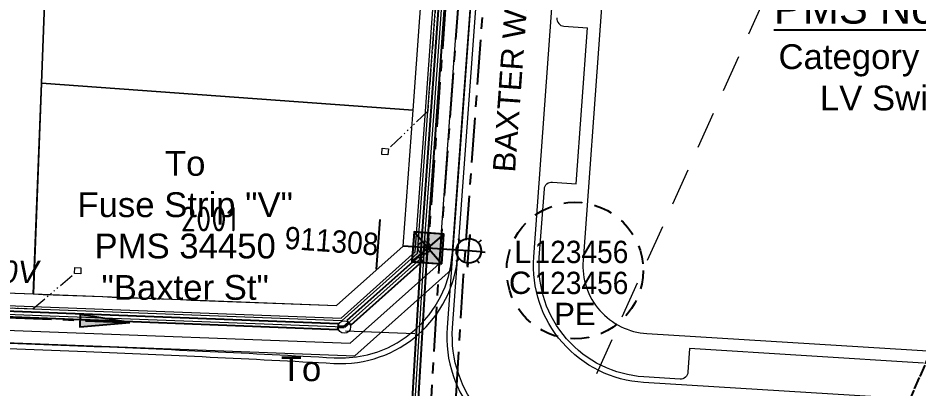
# Model space of a CAD drawing. Header units: metres. Extents: x 294745 to 296284, y 6233060 to 6235519.
# Drawn here: x 295187 to 295259.5, y 6234002.6 to 6234032.5 of the extents above; entities that cross this region are included whole.
import ezdxf
from ezdxf.enums import TextEntityAlignment as Align

# ---------------------------------------------------------------- set-up
doc = ezdxf.new("R2010")
doc.units = ezdxf.units.M
for name, pattern in [('Cable Exist OH', [1, 1, 0]), ('Cable Exist UG', [7, 4, -1, 1, -1]), ('Dash', [5, 3, -2]), ('DASHED', [19.05, 12.7, -6.35]), ('PHANTOMX2', [5.6, 2.5, -0.5, 0.15, -0.5, 0.15, -0.5, 0.15, -0.5, 0.15, -0.5])]:
    doc.linetypes.add(name, pattern=pattern)
doc.layers.get('0').update_dxf_attribs({"color": 6})
doc.layers.get('Defpoints').update_dxf_attribs({"color": 250})
doc.layers.add('. Const Lines _SP', color=251, linetype='Continuous', lineweight=0, plot=False)
doc.layers.add('. Const Lines Circles _SP', color=251, linetype='Continuous', lineweight=0, plot=False)
doc.layers.add('. Const Lines SL', color=7, linetype='Continuous', lineweight=0, true_color=0x009999, plot=False, transparency=0.3)
doc.layers.add('. Const Trench (GIS)', color=7, linetype='Continuous', lineweight=0, true_color=0x990099, plot=False, transparency=0.3)
for name, color, linetype, lineweight in [('_User_HV_Final', 1, 'Continuous', 25), ('_User_LV_Exist', 5, 'Continuous', 25), ('_User_LV_Final', 5, 'Continuous', 25), ('Cadastre Easements_SP_EXT', 66, 'DASHED', 15), ('Cadastre Land Parcels_SP_EXT', 118, 'Continuous', 15), ('Cadastre Lot Numbers_SP_EXT', 118, 'Continuous', 15), ('Cadastre Road Names_SP_HV_LV_SL_EXT', 211, 'Continuous', 15), ('Mains_TR_EXT', 211, 'Continuous', 25), ('Services_SP_EXT', 42, 'PHANTOMX2', 20), ('Services_SP_NEW', 2, 'PHANTOMX2', 20)]:
    doc.layers.add(name, color=color, linetype=linetype, lineweight=lineweight)
for name, color, linetype in [('Duct_SP_EXT', 30, 'Continuous'), ('Equip_SP_SL_EXT', 7, 'Continuous'), ('UG_Details_SP_MISC', 7, 'Continuous')]:
    doc.layers.add(name, color=color, linetype=linetype)
doc.layers.add('Kerb_SP_Existing', color=254, linetype='Continuous', lineweight=13, transparency=0.5)
doc.styles.add('COLUMN_LABEL', font='arial.ttf', dxfattribs={"height": 2})
doc.styles.add('LotNum', font='isocp.shx')
doc.styles.add('POLE_LABEL', font='arial.ttf', dxfattribs={"height": 2})
doc.styles.get("Standard").update_dxf_attribs({"font": 'arial.ttf'})
doc.linetypes.add('Cable 3', pattern='A,5,-0.01,[">>",Standard,S=1.5,R=0,X=0,Y=-0.735],-2.4', length=7.41)

# ---------------------------------------------------------------- blocks, each defined once
blk = doc.blocks.new('*U141')
at = {"layer": 'Services_SP_EXT', "ltscale": 0.5, "flags": 128}
for points in [[(0.8, 15), (3.7, 18.2)], [(0.8, -15), (3.7, -18.2)]]:
    blk.add_lwpolyline(points, dxfattribs=at)
at = {"layer": 'Services_SP_EXT', "ltscale": 0.5}
for points in [[(4.248, 18.747), (4.248, 18.249), (3.749, 18.249), (3.749, 18.747)], [(4.249, -18.249), (4.249, -18.749), (3.748, -18.749), (3.748, -18.247)]]:
    blk.add_lwpolyline(points, close=True, dxfattribs=at)
for points in [[(0.8, 0), (0.8, 15)], [(0.8, 0), (0.8, -15)]]:
    blk.add_lwpolyline(points, dxfattribs=at)
blk = doc.blocks.new('*U120')
blk.add_hatch(color=256).paths.add_polyline_path([(1.2, 1.2), (-1.2, 1.2), (-1.2, -1.2), (1.2, -1.2)])
blk.add_lwpolyline([(-1.2, 1.2), (-1.2, -1.2), (1.2, -1.2), (1.2, 1.2)], close=True)
at = {"layer": 'Defpoints', "flags": 128}
for points in [[(4, 2), (4, -2)], [(0, 1.2), (0, -1.2)], [(0, 0), (2, 0)], [(0.3, 0.6), (0.3, -0.6)]]:
    blk.add_lwpolyline(points, dxfattribs=at)
at = {"style": 'COLUMN_LABEL', "width": 0.9, "flags": 8}
blk.add_attdef('ASSET_NUM', text='', height=1.8, rotation=360, dxfattribs=at).set_placement((4, 2), align=Align.MIDDLE_LEFT)
at = {"flags": 1}
blk.add_attdef('Z', (-2.351, -1.813), '', height=0.2, rotation=270, dxfattribs=at)
at = {"flags": 9}
for tag, p in [('NOTES', (-2, -1.813)), ('SUBURB', (-1.8, -1.813)), ('STREETNAME', (-1.6, -1.813)), ('LOCATION', (-1.4, -1.813)), ('LEGEND', (-1.2, -1.813)), ('USAGE', (-1, -1.813)), ('STATE', (-0.8, -1.813)), ('OWNED_BY', (-0.6, -1.813)), ('COLUMN_TYPE', (-0.4, -1.813))]:
    blk.add_attdef(tag, text='', height=0.2, rotation=270, dxfattribs=at).set_placement(p, align=Align.MIDDLE_LEFT)
for tag, style, p in [('STREET_CODE', 'COLUMN_LABEL', (-0.2, -1.813)), ('STRUCTURE_PLANT_NUMBER', 'POLE_LABEL', (0.031, -1.813))]:
    blk.add_attdef(tag, text='', height=0.2, rotation=270, dxfattribs=dict(at, style=style)).set_placement(p, align=Align.MIDDLE_LEFT)
blk = doc.blocks.new('*U172')
at = {"linetype": 'Continuous'}
h = blk.add_hatch(color=256, dxfattribs=at)
h.dxf.hatch_style = 1
h.paths.add_polyline_path([(1.2, 1.2), (-1.2, 1.2), (-1.2, -1.2), (1.2, -1.2)])
h = blk.add_hatch(color=256)
h.dxf.hatch_style = 1
h.paths.add_polyline_path([(1.2, 1.2), (-1.2, -1.2), (-1.2, 1.2)])
for p, q in [((1.2, 1.2), (-1.2, -1.2)), ((-1.2, 1.2), (1.2, -1.2)), ((2.361, 0.939), (2.596, 0.704)), ((3.3, 1.327), (3.3, 0.996)), ((4.239, 0.939), (4.004, 0.704)), ((0, 0), (2.304, 0)), ((4.296, 0), (4.627, 0)), ((2.361, -0.939), (2.596, -0.704)), ((4.239, -0.939), (4.004, -0.704)), ((3.3, -0.996), (3.3, -1.327))]:
    blk.add_line(p, q)
blk.add_line((4.296, 0), (1.754, 0), dxfattribs=at)
blk.add_lwpolyline([(1.2, -1.2), (1.2, 1.2), (-1.2, 1.2), (-1.2, -1.2)], close=True)
at = {"linetype": 'Continuous', "flags": 128}
blk.add_lwpolyline([(3.3, -1.244), (3.3, 1.244)], dxfattribs=at)
blk.add_circle((3.3, 0), 0.996)
at = {"layer": 'Defpoints', "transparency": 33554559}
for p, q in [((0, -1.2), (0, 1.2)), ((0, 0), (-2, 0))]:
    blk.add_line(p, q, dxfattribs=at)
blk = doc.blocks.new('*U148')
at = {"linetype": 'Dash', "ltscale": 0.5}
blk.add_circle((0, 0), 5.5, dxfattribs=at)
at = {"char_height": 1.8, "attachment_point": 6, "line_spacing_factor": 0.85}
for s, insert in [('L', (-3.5, 1.5)), ('C', (-3.5, -1))]:
    blk.add_mtext(s, dxfattribs=dict(at, insert=insert))
at = {"insert": (0, -2.6), "char_height": 1.8, "attachment_point": 2}
blk.add_mtext('PE', dxfattribs=at)
blk.add_mtext('PE', dxfattribs=at)
at = {"width": 0.9}
for tag, p in [('SNUMBER', (-3.25, 1.5)), ('CNUMBER', (-3.25, -1))]:
    blk.add_attdef(tag, text='', height=1.8, dxfattribs=at).set_placement(p, align=Align.MIDDLE_LEFT)
at = {"flags": 1}
blk.add_attdef('Z', (0, 0), '', height=0.2, dxfattribs=at)
blk = doc.blocks.new('*U146')
at = {"layer": 'Services_SP_EXT', "ltscale": 0.5}
for points in [[(4.248, 16.247), (4.248, 15.749), (3.749, 15.749), (3.749, 16.247)], [(4.249, -15.75), (4.249, -16.25), (3.748, -16.25), (3.748, -15.749)]]:
    blk.add_lwpolyline(points, close=True, dxfattribs=at)
at = {"layer": 'Services_SP_EXT', "ltscale": 0.5, "flags": 128}
for points in [[(0.8, 12.5), (3.7, 15.7)], [(0.8, -12.502), (3.7, -15.702)]]:
    blk.add_lwpolyline(points, dxfattribs=at)
at = {"layer": 'Services_SP_EXT', "ltscale": 0.5}
for points in [[(0.8, 0), (0.8, 12.5)], [(0.8, 0), (0.8, -12.502)]]:
    blk.add_lwpolyline(points, dxfattribs=at)
blk = doc.blocks.new('*U152')
h = blk.add_hatch(color=256)
h.dxf.hatch_style = 1
h.paths.add_polyline_path([(4, 0.06), (-0.007, 0.5), (0.007, -0.5)])
blk.add_line((0.5, 0.008), (4, 0.06))
at = {"flags": 128}
blk.add_lwpolyline([(4, 0.06), (-0.007, 0.5), (0.007, -0.5)], close=True, dxfattribs=at)
blk.add_circle((0, 0), 0.0001)

msp = doc.modelspace()

# ---------------------------------------------------------------- linework, layer by layer
at = {"layer": '. Const Lines _SP', "linetype": 'Continuous', "lineweight": 0, "flags": 128}
for points in [[(295124.1262, 6234008.6554), (295136.617, 6234008.1776), (295150.6068, 6234007.6425), (295163.0972, 6234007.1524), (295175.5925, 6234006.6867), (295188.0809, 6234006.209), (295214.112, 6234005.2132), (295221.8801, 6234012.1655), (295222.7932, 6234024.7401), (295223.8795, 6234039.7007), (295224.9659, 6234054.6613), (295226.0054, 6234068.9775), (295219.1572, 6234076.8107), (295190.8501, 6234078.1557), (295177.8411, 6234078.6533), (295162.8521, 6234079.2267), (295148.7624, 6234079.7657), (295135.7719, 6234080.2626)], [(295124.2332, 6234011.4534), (295136.7241, 6234010.9756), (295150.7138, 6234010.4404), (295163.2042, 6234009.9504), (295175.6967, 6234009.4848), (295188.188, 6234009.0069), (295213.0881, 6234008.0544), (295219.1694, 6234013.4971), (295220.0005, 6234024.9429), (295221.0869, 6234039.9035), (295222.1732, 6234054.8641), (295223.1281, 6234068.0145), (295217.8337, 6234074.0704), (295190.7301, 6234075.3583), (295177.7341, 6234075.8554), (295162.745, 6234076.4288), (295148.6553, 6234076.9677), (295135.6648, 6234077.4647)], [(295124.2791, 6234012.6525), (295136.7699, 6234012.1747), (295150.7597, 6234011.6396), (295163.2501, 6234011.1495), (295175.7414, 6234010.6839), (295188.2338, 6234010.2061), (295212.6493, 6234009.2721), (295218.0077, 6234014.0678), (295218.8037, 6234025.0298), (295219.89, 6234039.9904), (295220.9764, 6234054.951), (295221.895, 6234067.6018), (295217.2665, 6234072.896), (295190.6787, 6234074.1593), (295177.6882, 6234074.6563), (295162.6992, 6234075.2296), (295148.6095, 6234075.7686), (295135.619, 6234076.2655)], [(295219.7027, 6234013.9377), (295218.5871, 6233995.3657)], [(295213.3806, 6234007.2427), (295218.9423, 6234007.0299)]]:
    msp.add_lwpolyline(points, dxfattribs=at)
at = {"layer": '. Const Lines Circles _SP', "lineweight": 0}
for centre in [(295219.7027, 6234013.9377), (295213.2709, 6234007.5471)]:
    msp.add_circle(centre, 0.5, dxfattribs=at)
at = {"layer": '. Const Lines SL', "linetype": 'Continuous', "lineweight": 0, "flags": 128}
msp.add_lwpolyline([(295124.2409, 6234011.6532), (295136.7317, 6234011.1754), (295150.7215, 6234010.6403), (295163.2119, 6234010.1502), (295175.7042, 6234009.6846), (295188.1956, 6234009.2068), (295213.0149, 6234008.2574), (295218.9758, 6234013.5923), (295219.8011, 6234024.9574), (295220.8874, 6234039.918), (295221.9737, 6234054.8786), (295222.9226, 6234067.9457), (295217.7391, 6234073.8747), (295190.7216, 6234075.1584), (295177.7264, 6234075.6555), (295162.7374, 6234076.2289), (295148.6477, 6234076.7679), (295135.6572, 6234077.2648)], dxfattribs=at)
at = {"layer": '. Const Trench (GIS)', "linetype": 'Continuous', "lineweight": 0, "flags": 128}
for points in [[(295124.1644, 6234009.6547), (295136.6553, 6234009.1769), (295150.645, 6234008.6418), (295163.1354, 6234008.1517), (295175.6297, 6234007.686), (295188.1192, 6234007.2083), (295213.7463, 6234006.2279), (295220.912, 6234012.6411), (295221.7958, 6234024.8125), (295222.8822, 6234039.7732), (295223.9685, 6234054.7338), (295224.9778, 6234068.6336), (295218.6845, 6234075.832), (295190.8072, 6234077.1566), (295177.8029, 6234077.6541), (295162.8138, 6234078.2275), (295148.7242, 6234078.7664), (295135.7337, 6234079.2634)], [(295124.2141, 6234010.9538), (295136.705, 6234010.476), (295150.6947, 6234009.9408), (295163.1851, 6234009.4508), (295175.6781, 6234008.9851), (295188.1689, 6234008.5073), (295213.2709, 6234007.5471), (295219.6535, 6234013.2594), (295220.4992, 6234024.9067), (295221.5856, 6234039.8673), (295222.6719, 6234054.8279), (295223.6419, 6234068.1865), (295218.07, 6234074.5598), (295190.7515, 6234075.8578), (295177.7532, 6234076.355), (295162.7642, 6234076.9284), (295148.6745, 6234077.4674), (295135.684, 6234077.9643)]]:
    msp.add_lwpolyline(points, dxfattribs=at)
at = {"layer": '_User_HV_Final', "linetype": 'Cable Exist UG', "ltscale": 0.9, "flags": 128}
for points in [[(295223.8543, 6234053.1618), (295223.8543, 6234053.1618), (295223.8543, 6234053.1618), (295223.8543, 6234053.1618), (295220.912, 6234012.6411), (295219.9476, 6233996.5863), (295319.695, 6233990.4286), (295326.0496, 6233983.2779), (295322.8826, 6233926.8805), (295321.6203, 6233904.401), (295318.4534, 6233848.0035), (295311.3175, 6233841.6621), (295298.9995, 6233842.4225), (295235.259, 6233846.3576), (295235.9069, 6233833.1216), (295238.3566, 6233830.5343), (295238.5406, 6233804.3713), (295223.541, 6233804.2658), (295223.4777, 6233813.2655)], [(295271.3889, 6234051.648), (295270.0916, 6234033.6948), (295246.154, 6234035.4246), (295246.5864, 6234041.409), (295231.6254, 6234042.4901), (295231.3825, 6234039.1285), (295224.88, 6234039.671), (295224.88, 6234039.671), (295222.8482, 6234011.69), (295222.0315, 6233998.4617), (295320.6418, 6233992.3739), (295328.0927, 6233983.9897), (295326.4632, 6233954.9719), (295332.4487, 6233954.5455), (295332.9533, 6233963.5305), (295343.9339, 6233962.9166), (295344.2689, 6233968.9072)]]:
    msp.add_lwpolyline(points, dxfattribs=at)
at = {"layer": '_User_LV_Exist', "linetype": 'Cable Exist UG', "ltscale": 0.9}
for points in [[(295221.8848, 6234039.8456), (295221.8848, 6234039.8456), (295221.8848, 6234039.8456), (295221.8848, 6234039.8456), (295220.0025, 6234013.923)], [(295195.9949, 6234007.9077), (295175.665, 6234008.6854)]]:
    msp.add_lwpolyline(points, dxfattribs=at)
at = {"layer": 'Cadastre Easements_SP_EXT', "linetype": 'Dash'}
msp.add_lwpolyline([(295260.3174, 6233987.8473), (295260.3204, 6233987.8562), (295388.9272, 6234276.4674), (295518.0345, 6234444.0561), (295497.5694, 6234449.8291), (295486.6826, 6234452.901), (295355.1317, 6234275.8483), (295229.2309, 6233994.0083), (295229.227, 6233993.9992), (295038.3437, 6233549.2052), (295053.5562, 6233510.0481), (295054.4071, 6233509.3087), (295260.3174, 6233987.8473)], close=True, dxfattribs=at)
at = {"layer": 'Cadastre Easements_SP_EXT', "linetype": 'Continuous', "flags": 128}
for points in [[(295189.4555, 6234042.1827), (295176.9637, 6234042.6602), (295175.7414, 6234010.6839), (295188.2338, 6234010.2061), (295188.8825, 6234027.2025)], [(295219.89, 6234039.9904), (295189.4562, 6234042.2003), (295188.8825, 6234027.2025), (295218.8037, 6234025.0298)]]:
    msp.add_lwpolyline(points, close=True, dxfattribs=at)
msp.add_lwpolyline([(295218.8037, 6234025.0298), (295188.8825, 6234027.2025), (295188.2338, 6234010.2061, 0.0003132), (295200.9494, 6234009.7197), (295212.6492, 6234009.2721), (295218.0077, 6234014.0678)], format="xyb", close=True, dxfattribs=at)
msp.add_lwpolyline([(295218.8037, 6234025.0298), (295188.8825, 6234027.2025), (295188.2338, 6234010.2061, 0.0003132), (295200.9494, 6234009.7197), (295212.6492, 6234009.2721), (295218.0077, 6234014.0678)], format="xyb", close=True, dxfattribs=at)
at = {"layer": 'Cadastre Land Parcels_SP_EXT', "linetype": 'Continuous', "flags": 128}
for points in [[(295323.5307, 6234059.5242), (295322.7909, 6234060.9003, 0.1858221), (295318.1596, 6234064.8812, 0.0705203), (295305.6475, 6234067.4405), (295238.7398, 6234071.5711), (295236.5995, 6234069.6995), (295232.4952, 6234012.902, 0.4172862), (295237.642, 6234007.016), (295319.0607, 6234001.9896, 0.415058), (295324.8901, 6234007.1561, -0.0034277), (295325.7961, 6234020.94), (295327.0636, 6234038.3952, 0.0216242), (295327.2026, 6234043.806, 0.1006473)], [(295218.8037, 6234025.0298), (295188.8825, 6234027.2025), (295188.2338, 6234010.2061, 0.0003132), (295200.9494, 6234009.7197), (295212.6492, 6234009.2721), (295218.0077, 6234014.0678)], [(295218.8037, 6234025.0298), (295188.8825, 6234027.2025), (295188.2338, 6234010.2061, 0.0003132), (295200.9494, 6234009.7197), (295212.6492, 6234009.2721), (295218.0077, 6234014.0678)]]:
    msp.add_lwpolyline(points, format="xyb", close=True, dxfattribs=at)
for points in [[(295175.7414, 6234010.6839), (295188.2323, 6234010.2061), (295188.8825, 6234027.2025), (295189.4562, 6234042.2003), (295176.9646, 6234042.6606)], [(295189.4555, 6234042.1827), (295176.9637, 6234042.6602), (295175.7414, 6234010.6839), (295188.2338, 6234010.2061), (295188.8825, 6234027.2025)], [(295219.89, 6234039.9904), (295189.4562, 6234042.2003), (295188.8825, 6234027.2025), (295218.8037, 6234025.0298)], [(295219.89, 6234039.9904), (295189.4562, 6234042.2003), (295188.8825, 6234027.2025), (295218.8037, 6234025.0298)], [(295218.8037, 6234025.0298), (295188.8825, 6234027.2025), (295188.2323, 6234010.2061), (295212.6493, 6234009.2721), (295218.0077, 6234014.0678)]]:
    msp.add_lwpolyline(points, close=True, dxfattribs=at)
at = {"layer": 'Duct_SP_EXT'}
for p, q in [((295219.4272, 6234013.4564), (295223.3953, 6234068.1039)), ((295219.9059, 6234013.4216), (295223.8885, 6234068.269)), ((295219.4269, 6234013.4533), (295218.3775, 6233995.8791)), ((295219.9061, 6234013.4247), (295218.8567, 6233995.8505)), ((295219.4269, 6234013.4533), (295219.6665, 6234013.439)), ((295219.4272, 6234013.4564), (295219.6665, 6234013.439)), ((295219.9061, 6234013.4247), (295219.6665, 6234013.439)), ((295219.9059, 6234013.4216), (295219.6665, 6234013.439)), ((295219.2419, 6234013.213), (295213.4835, 6234008.0594)), ((295219.562, 6234012.8554), (295213.8036, 6234007.7017)), ((295219.2419, 6234013.213), (295219.4019, 6234013.0342)), ((295219.562, 6234012.8554), (295219.4019, 6234013.0342)), ((295212.7805, 6234007.806), (295124.2233, 6234011.1936)), ((295212.7621, 6234007.3264), (295124.2049, 6234010.7139)), ((295212.7621, 6234007.3264), (295212.7713, 6234007.5662)), ((295212.7805, 6234007.806), (295212.7713, 6234007.5662)), ((295213.4835, 6234008.0594), (295213.6435, 6234007.8805)), ((295213.8036, 6234007.7017), (295213.6435, 6234007.8805))]:
    msp.add_line(p, q, dxfattribs=at)
at = {"layer": 'Kerb_SP_Existing'}
for p, q in [((295225.8148, 6234066.3532), (295221.5425, 6234007.5162)), ((295230.9485, 6234031.7982), (295232.8435, 6234031.6605))]:
    msp.add_line(p, q, dxfattribs=at)
at = {"layer": 'Kerb_SP_Existing', "flags": 128}
for points in [[(295326.7946, 6233985.9619, 0.2919312), (295318.5767, 6233991.9504), (295230.6458, 6233997.3784, -0.4113646), (295221.9913, 6234007.4836), (295226.264, 6234066.3257), (295226.5104, 6234069.7188, 0.4173883), (295217.6675, 6234079.8353), (295214.6732, 6234080.0201), (295213.8706, 6234080.0051, 0.1235058), (295211.5808, 6234079.1826, -0.1618998), (295208.5395, 6234078.3423, 0.003458), (295195.2976, 6234078.9363), (295061.7714, 6234084.0441, -0.0067717), (295034.8557, 6234085.4389, -0.1679553), (295031.821, 6234086.6485, 0.1615429), (295028.9108, 6234087.8508, -0.0017184), (295022.104, 6234088.3615, 0.1392797), (295003.3513, 6234084.5904, 0.2191615), (294995.3863, 6234074.4133, 0.1485343), (294996.9438, 6234049.4654)], [(295212.4295, 6234004.6132, 0.4104622), (295222.4182, 6234013.362)], [(295212.4563, 6234005.0624, 0.4104622), (295221.9693, 6234013.3946, 0.4104622)], [(295122.1132, 6234008.2795), (295192.4911, 6234005.5591, -0.003644), (295212.4295, 6234004.6132)], [(295122.1306, 6234008.7292), (295192.5088, 6234006.0087, -0.003644), (295212.4541, 6234005.0625, -0.003644)]]:
    msp.add_lwpolyline(points, format="xyb", dxfattribs=at)
msp.add_lwpolyline([(295232.3531, 6234065.9534), (295232.614, 6234069.5471, -0.3936785), (295242.0569, 6234078.3126), (295242.6215, 6234078.2947), (295245.6158, 6234078.1098, -0.135063), (295248.1254, 6234077.2498), (295248.5485, 6234076.9269, 0.1622771), (295251.4811, 6234075.7439), (295290.5731, 6234073.3305, 0.144386), (295293.3305, 6234073.962), (295293.629, 6234074.1438, -0.1079365), (295295.6209, 6234074.9091), (295296.6849, 6234074.957), (295297.0665, 6234074.9335, -0.0916073), (295319.7905, 6234069.2673), (295321.4315, 6234068.4925, -0.1841656), (295327.973, 6234061.4893, -0.1153975), (295331.2161, 6234041.0413), (295331.0011, 6234038.0799), (295329.9443, 6234023.6467, 0.0025979), (295328.8312, 6234006.9496, -0.4158436), (295318.8138, 6233998.0473), (295237.3648, 6234003.0756, -0.4173881), (295228.5219, 6234013.1921)], format="xyb", close=True, dxfattribs=at)
at = {"layer": 'Kerb_SP_Existing'}
for points in [[(295259.9183, 6234004.6389), (295241.0543, 6234005.8035), (295240.9372, 6234003.9071, -0.4142136), (295240.3014, 6234003.3452), (295237.3925, 6234003.5248, -0.4173881), (295228.9707, 6234013.1595), (295229.3792, 6234018.679, -0.4138536), (295230.0213, 6234019.233), (295231.9281, 6234019.0939), (295232.845, 6234031.6605)], [(295221.5425, 6234007.5162, 0.4113657), (295230.6089, 6233996.9299, 0.4113646)]]:
    msp.add_lwpolyline(points, format="xyb", dxfattribs=at)
msp.add_arc((295230.9922, 6234032.3972), 0.6006, 173.948805, 265.823238, dxfattribs=at)
at = {"layer": 'Mains_TR_EXT', "linetype": 'Cable Exist OH'}
msp.add_lwpolyline([(295311.168, 6234121.374), (295229.099, 6233933.854), (295151.755, 6233757.22)], dxfattribs=at)
at = {"layer": 'UG_Details_SP_MISC', "color": 7, "linetype": 'Cable Exist UG', "lineweight": 40, "flags": 128}
msp.add_lwpolyline([(295212.7713, 6234007.5662), (295213.2709, 6234007.5471), (295213.6435, 6234007.8805)], dxfattribs=at)

# ---------------------------------------------------------------- block references
at = {"layer": '_User_LV_Exist', "linetype": 'DASHED'}
msp.add_blockref('*U148', (295231.8401, 6234012.0973), dxfattribs=at).add_auto_attribs({'SNUMBER': '123456', 'CNUMBER': '123456'})
at = {"layer": '_User_LV_Exist', "rotation": 355.8468588042936}
msp.add_blockref('*U172', (295220.0025, 6234013.923), dxfattribs=at)
at = {"layer": '_User_LV_Final', "rotation": 356.9623602600096}
msp.add_blockref('*U152', (295191.9971, 6234008.0603), dxfattribs=at)
at = {"layer": 'Equip_SP_SL_EXT'}
ref = msp.add_blockref('*U120', (295220.0019, 6234013.9159), dxfattribs=dict(at, rotation=175.8468588150132))
ref.add_attrib('ASSET_NUM', '911308', dxfattribs={"layer": '0', "height": 1.8, "rotation": 175.846859, "style": 'COLUMN_LABEL', "text_generation_flag": 6, "width": 0.9}).set_placement((295216.0124, 6234014.2056), align=Align.MIDDLE_RIGHT)
at = {"layer": 'Services_SP_NEW', "linetype": 'ByBlock'}
for name, p, rotation in [('*U141', (295221.8848, 6234039.8456), 175.8468566684386), ('*U146', (295175.6669, 6234008.6853), 87.86541664738292)]:
    msp.add_blockref(name, p, dxfattribs=dict(at, rotation=rotation))

# ---------------------------------------------------------------- texts
at = {"layer": '_User_LV_Exist', "linetype": 'Cable 3', "attachment_point": 5}
for s, insert, char_height in [('{\\H0.83333x;\\LExisting\\PPMS No. 34450\\l\\P\\H0.8x;Category 1 (FFIFF)\\P LV Switchgear}', (295260.1834, 6234031.5392), 3), ('To\\PFuse Strip "V" \\PPMS 34450\\P"Baxter St"', (295200.4584, 6234015.7244), 2), ('{\\fArial|b0|i1|c0|p34;VdE4:6.0V}', (295182.6461, 6234011.9836), 1.8), ('To\\PCol 929867{\\H0.66666x; }', (295209.7839, 6234002.4954), 2)]:
    msp.add_mtext(s, dxfattribs=dict(at, insert=insert, char_height=char_height))
at = {"layer": 'Cadastre Lot Numbers_SP_EXT', "linetype": 'DASHED', "insert": (295202.3963, 6234017.9179), "char_height": 2, "attachment_point": 5, "style": 'LotNum'}
msp.add_mtext('\\P2001', dxfattribs=at)
at = {"layer": 'Cadastre Road Names_SP_HV_LV_SL_EXT'}
msp.add_text('BAXTER WAY', height=1.8, rotation=85.846859, dxfattribs=at).set_placement((295227.014, 6234019.9721))

doc.saveas('drawing.dxf')
